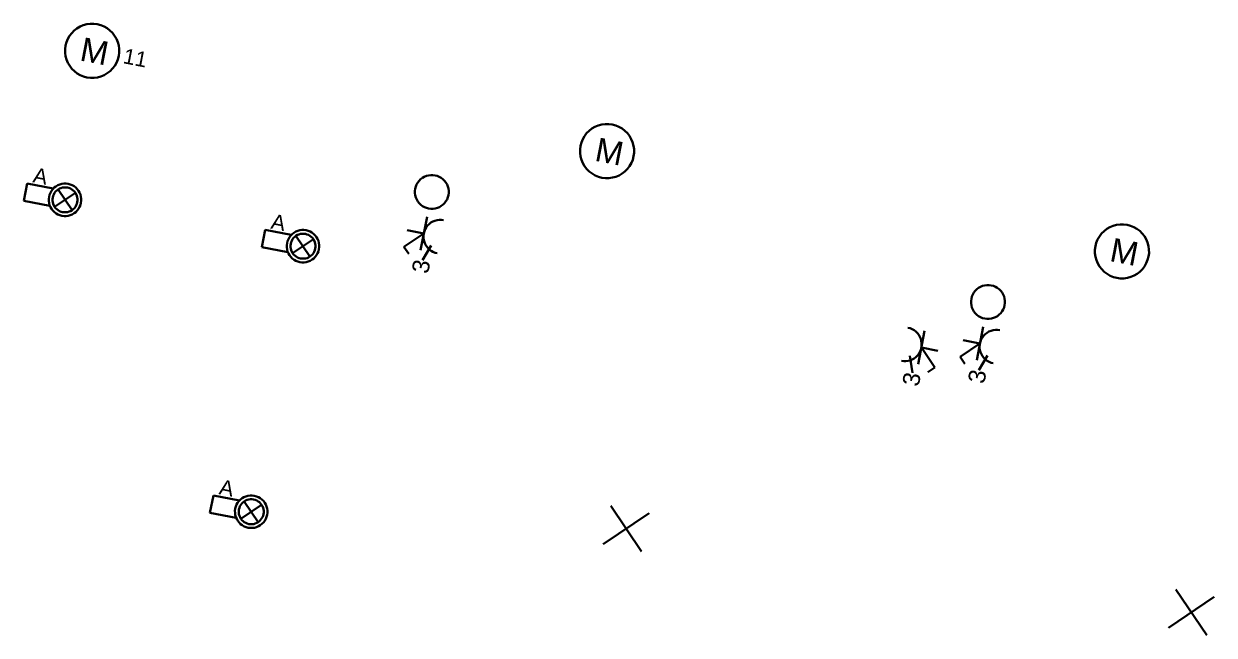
# Model space of a CAD drawing. Extents: x 800 to 1481, y 55 to 490.
# Drawn here: x 1219.7 to 1290.1, y 430.2 to 466.4 of the extents above; entities that cross this region are included whole.
import ezdxf

# ---------------------------------------------------------------- set-up
doc = ezdxf.new("R2010")
doc.units = 0
doc.layers.get('0').update_dxf_attribs({"lineweight": 18})
doc.layers.add('E_Licht', color=7, linetype='Continuous', lineweight=35, true_color=0x0080ff)
doc.layers.add('E_Multimedia', color=7, linetype='Continuous', lineweight=35, true_color=0x00e500)
doc.styles.get("Standard").update_dxf_attribs({"font": 'arial.ttf'})

# ---------------------------------------------------------------- blocks, each defined once
blk = doc.blocks.new('Motor allgemein-A0Q9B3EFAY', base_point=(1283.009, 451.308))
at = {"color": 0, "linetype": 'ByBlock', "lineweight": -2, "ltscale": 0.35}
for p, q in [((1283.893, 454.337), (1284.086, 454.418)), ((1284.086, 454.418), (1284.288, 454.473)), ((1284.288, 454.473), (1284.495, 454.501)), ((1284.495, 454.501), (1284.705, 454.502)), ((1284.705, 454.502), (1284.912, 454.475)), ((1284.912, 454.475), (1285.114, 454.422)), ((1285.114, 454.422), (1285.308, 454.343)), ((1283.168, 453.607), (1283.272, 453.789)), ((1283.272, 453.789), (1283.399, 453.955)), ((1283.399, 453.955), (1283.546, 454.104)), ((1283.546, 454.104), (1283.712, 454.232)), ((1283.712, 454.232), (1283.893, 454.337)), ((1285.308, 454.343), (1285.49, 454.239)), ((1285.49, 454.239), (1285.656, 454.112)), ((1285.656, 454.112), (1285.805, 453.965)), ((1285.805, 453.965), (1285.933, 453.799)), ((1285.933, 453.799), (1286.038, 453.618)), ((1283.009, 453.003), (1283.036, 453.211)), ((1283.01, 452.794), (1283.009, 453.003)), ((1283.036, 453.211), (1283.089, 453.413)), ((1283.089, 453.413), (1283.168, 453.607)), ((1286.038, 453.618), (1286.119, 453.425)), ((1286.119, 453.425), (1286.174, 453.223)), ((1286.174, 453.223), (1286.202, 453.016)), ((1286.202, 453.016), (1286.203, 452.807)), ((1283.038, 452.587), (1283.01, 452.794)), ((1283.093, 452.385), (1283.038, 452.587)), ((1283.174, 452.192), (1283.093, 452.385)), ((1286.123, 452.397), (1286.044, 452.203)), ((1286.177, 452.599), (1286.123, 452.397)), ((1286.203, 452.807), (1286.177, 452.599)), ((1283.279, 452.011), (1283.174, 452.192)), ((1283.407, 451.845), (1283.279, 452.011)), ((1283.556, 451.698), (1283.407, 451.845)), ((1283.722, 451.571), (1283.556, 451.698)), ((1285.666, 451.706), (1285.5, 451.578)), ((1285.813, 451.855), (1285.666, 451.706)), ((1285.94, 452.021), (1285.813, 451.855)), ((1286.044, 452.203), (1285.94, 452.021)), ((1283.904, 451.467), (1283.722, 451.571)), ((1284.098, 451.388), (1283.904, 451.467)), ((1284.3, 451.335), (1284.098, 451.388)), ((1284.508, 451.308), (1284.3, 451.335)), ((1284.717, 451.309), (1284.508, 451.308)), ((1284.924, 451.337), (1284.717, 451.309)), ((1285.126, 451.392), (1284.924, 451.337)), ((1285.319, 451.473), (1285.126, 451.392)), ((1285.5, 451.578), (1285.319, 451.473))]:
    blk.add_line(p, q, dxfattribs=at)
at = {"color": 0, "linetype": 'ByBlock', "lineweight": -2, "ltscale": 0.35, "insert": (1284.082, 453.72), "char_height": 1.4, "attachment_point": 1, "rotation": 348.97438}
blk.add_mtext('{\\fArial;M}', dxfattribs=at)
blk = doc.blocks.new('LED-Deckenleuchte mit Trafotunnel-A0Q9B3FJAY', base_point=(1233.774, 452.254))
at = {"color": 0, "linetype": 'ByBlock', "lineweight": -2, "ltscale": 0.35}
for p, q in [((1233.774, 453.155), (1233.974, 454.18)), ((1233.974, 454.18), (1235.519, 453.879)), ((1235.347, 453.634), (1235.409, 453.743)), ((1235.409, 453.743), (1235.485, 453.843)), ((1235.485, 453.843), (1235.574, 453.932)), ((1235.574, 453.932), (1235.673, 454.009)), ((1235.652, 453.697), (1235.72, 453.766)), ((1235.673, 454.009), (1235.782, 454.072)), ((1235.72, 453.766), (1235.797, 453.825)), ((1235.782, 454.072), (1235.897, 454.121)), ((1235.797, 453.825), (1235.88, 453.874)), ((1235.797, 453.825), (1236.622, 452.6)), ((1235.88, 453.874), (1235.969, 453.911)), ((1235.897, 454.121), (1236.019, 454.154)), ((1235.969, 453.911), (1236.063, 453.936)), ((1236.019, 454.154), (1236.143, 454.17)), ((1236.063, 453.936), (1236.158, 453.949)), ((1236.143, 454.17), (1236.269, 454.171)), ((1236.158, 453.949), (1236.255, 453.95)), ((1236.255, 453.95), (1236.351, 453.937)), ((1236.269, 454.171), (1236.393, 454.155)), ((1236.351, 453.937), (1236.444, 453.913)), ((1236.393, 454.155), (1236.515, 454.123)), ((1236.444, 453.913), (1236.534, 453.876)), ((1236.515, 454.123), (1236.631, 454.075)), ((1236.534, 453.876), (1236.618, 453.828)), ((1236.618, 453.828), (1236.694, 453.77)), ((1236.631, 454.075), (1236.74, 454.013)), ((1236.694, 453.77), (1236.763, 453.702)), ((1236.74, 454.013), (1236.84, 453.937)), ((1236.84, 453.937), (1236.929, 453.848)), ((1236.929, 453.848), (1237.006, 453.749)), ((1237.006, 453.749), (1237.069, 453.641)), ((1235.319, 452.854), (1233.774, 453.155)), ((1235.251, 453.272), (1235.267, 453.396)), ((1235.252, 453.146), (1235.251, 453.272)), ((1235.269, 453.022), (1235.252, 453.146)), ((1235.267, 453.396), (1235.299, 453.518)), ((1235.302, 452.9), (1235.269, 453.022)), ((1235.299, 453.518), (1235.347, 453.634)), ((1235.472, 453.258), (1235.485, 453.354)), ((1235.473, 453.161), (1235.472, 453.258)), ((1235.486, 453.066), (1235.473, 453.161)), ((1235.485, 453.354), (1235.509, 453.447)), ((1235.511, 452.972), (1235.486, 453.066)), ((1235.509, 453.447), (1235.546, 453.537)), ((1235.546, 453.537), (1235.594, 453.62)), ((1235.594, 453.62), (1235.652, 453.697)), ((1235.597, 452.8), (1236.822, 453.625)), ((1236.763, 453.702), (1236.822, 453.625)), ((1236.822, 453.625), (1236.871, 453.542)), ((1236.871, 453.542), (1236.908, 453.453)), ((1236.908, 453.453), (1236.933, 453.359)), ((1236.935, 453.071), (1236.91, 452.978)), ((1236.933, 453.359), (1236.946, 453.264)), ((1236.947, 453.167), (1236.935, 453.071)), ((1236.946, 453.264), (1236.947, 453.167)), ((1237.069, 453.641), (1237.118, 453.525)), ((1237.118, 453.525), (1237.151, 453.404)), ((1237.152, 453.029), (1237.12, 452.907)), ((1237.151, 453.404), (1237.168, 453.279)), ((1237.168, 453.153), (1237.152, 453.029)), ((1237.168, 453.279), (1237.168, 453.153)), ((1235.35, 452.784), (1235.302, 452.9)), ((1235.413, 452.676), (1235.35, 452.784)), ((1235.49, 452.577), (1235.413, 452.676)), ((1235.579, 452.488), (1235.49, 452.577)), ((1235.549, 452.883), (1235.511, 452.972)), ((1235.597, 452.8), (1235.549, 452.883)), ((1235.679, 452.412), (1235.579, 452.488)), ((1235.656, 452.723), (1235.597, 452.8)), ((1235.725, 452.655), (1235.656, 452.723)), ((1235.788, 452.35), (1235.679, 452.412)), ((1235.802, 452.597), (1235.725, 452.655)), ((1235.905, 452.302), (1235.788, 452.35)), ((1235.886, 452.549), (1235.802, 452.597)), ((1235.975, 452.512), (1235.886, 452.549)), ((1236.026, 452.27), (1235.905, 452.302)), ((1236.068, 452.488), (1235.975, 452.512)), ((1236.164, 452.475), (1236.068, 452.488)), ((1236.261, 452.476), (1236.164, 452.475)), ((1236.357, 452.489), (1236.261, 452.476)), ((1236.45, 452.514), (1236.357, 452.489)), ((1236.522, 452.304), (1236.401, 452.271)), ((1236.539, 452.551), (1236.45, 452.514)), ((1236.638, 452.353), (1236.522, 452.304)), ((1236.622, 452.6), (1236.539, 452.551)), ((1236.699, 452.659), (1236.622, 452.6)), ((1236.746, 452.416), (1236.638, 452.353)), ((1236.767, 452.728), (1236.699, 452.659)), ((1236.846, 452.493), (1236.746, 452.416)), ((1236.825, 452.805), (1236.767, 452.728)), ((1236.873, 452.888), (1236.825, 452.805)), ((1236.934, 452.582), (1236.846, 452.493)), ((1236.91, 452.978), (1236.873, 452.888)), ((1237.01, 452.682), (1236.934, 452.582)), ((1237.072, 452.791), (1237.01, 452.682)), ((1237.12, 452.907), (1237.072, 452.791)), ((1236.151, 452.254), (1236.026, 452.27)), ((1236.276, 452.255), (1236.151, 452.254)), ((1236.401, 452.271), (1236.276, 452.255))]:
    blk.add_line(p, q, dxfattribs=at)
blk = doc.blocks.new('Bauteilbeschriftung-A0Q9B3FLAY', base_point=(1234.264, 454.099))
at = {"color": 0, "linetype": 'ByBlock', "lineweight": -2, "ltscale": 0.35, "insert": (1234.436, 455.143), "char_height": 0.9, "attachment_point": 1, "rotation": 348.97438}
blk.add_mtext('{\\fArial;A}', dxfattribs=at)
blk = doc.blocks.new('LED-Deckenleuchte mit Trafotunnel-A0Q9B3FXAY', base_point=(1219.713, 454.994))
at = {"color": 0, "linetype": 'ByBlock', "lineweight": -2, "ltscale": 0.35}
for p, q in [((1219.713, 455.895), (1219.913, 456.92)), ((1219.913, 456.92), (1221.457, 456.619)), ((1221.348, 456.483), (1221.424, 456.583)), ((1221.424, 456.583), (1221.513, 456.672)), ((1221.513, 456.672), (1221.612, 456.749)), ((1221.612, 456.749), (1221.72, 456.812)), ((1221.659, 456.506), (1221.736, 456.565)), ((1221.72, 456.812), (1221.836, 456.86)), ((1221.736, 456.565), (1221.819, 456.613)), ((1221.736, 456.565), (1222.561, 455.34)), ((1221.819, 456.613), (1221.908, 456.651)), ((1221.836, 456.86), (1221.958, 456.893)), ((1221.908, 456.651), (1222.002, 456.676)), ((1221.958, 456.893), (1222.082, 456.91)), ((1222.002, 456.676), (1222.097, 456.689)), ((1222.082, 456.91), (1222.208, 456.911)), ((1222.097, 456.689), (1222.194, 456.689)), ((1222.194, 456.689), (1222.29, 456.677)), ((1222.208, 456.911), (1222.332, 456.895)), ((1222.29, 456.677), (1222.383, 456.653)), ((1222.332, 456.895), (1222.454, 456.863)), ((1222.383, 456.653), (1222.473, 456.616)), ((1222.454, 456.863), (1222.57, 456.815)), ((1222.473, 456.616), (1222.556, 456.568)), ((1222.556, 456.568), (1222.633, 456.509)), ((1222.57, 456.815), (1222.679, 456.753)), ((1222.679, 456.753), (1222.779, 456.677)), ((1222.779, 456.677), (1222.868, 456.588)), ((1222.868, 456.588), (1222.945, 456.489)), ((1221.258, 455.594), (1219.713, 455.895)), ((1221.19, 456.011), (1221.206, 456.136)), ((1221.191, 455.886), (1221.19, 456.011)), ((1221.207, 455.761), (1221.191, 455.886)), ((1221.206, 456.136), (1221.238, 456.257)), ((1221.238, 456.257), (1221.286, 456.374)), ((1221.286, 456.374), (1221.348, 456.483)), ((1221.411, 455.998), (1221.424, 456.093)), ((1221.412, 455.901), (1221.411, 455.998)), ((1221.425, 455.805), (1221.412, 455.901)), ((1221.424, 456.093), (1221.448, 456.187)), ((1221.448, 456.187), (1221.485, 456.276)), ((1221.485, 456.276), (1221.533, 456.36)), ((1221.533, 456.36), (1221.591, 456.437)), ((1221.536, 455.54), (1222.761, 456.365)), ((1221.591, 456.437), (1221.659, 456.506)), ((1222.633, 456.509), (1222.702, 456.441)), ((1222.702, 456.441), (1222.761, 456.365)), ((1222.761, 456.365), (1222.81, 456.281)), ((1222.81, 456.281), (1222.847, 456.192)), ((1222.847, 456.192), (1222.872, 456.099)), ((1222.872, 456.099), (1222.885, 456.003)), ((1222.886, 455.907), (1222.873, 455.811)), ((1222.885, 456.003), (1222.886, 455.907)), ((1222.945, 456.489), (1223.008, 456.38)), ((1223.008, 456.38), (1223.057, 456.264)), ((1223.057, 456.264), (1223.09, 456.143)), ((1223.09, 456.143), (1223.106, 456.019)), ((1223.107, 455.893), (1223.091, 455.769)), ((1223.106, 456.019), (1223.107, 455.893)), ((1221.24, 455.64), (1221.207, 455.761)), ((1221.289, 455.524), (1221.24, 455.64)), ((1221.352, 455.416), (1221.289, 455.524)), ((1221.429, 455.316), (1221.352, 455.416)), ((1221.45, 455.712), (1221.425, 455.805)), ((1221.518, 455.228), (1221.429, 455.316)), ((1221.487, 455.623), (1221.45, 455.712)), ((1221.536, 455.54), (1221.487, 455.623)), ((1221.618, 455.152), (1221.518, 455.228)), ((1221.595, 455.463), (1221.536, 455.54)), ((1221.664, 455.395), (1221.595, 455.463)), ((1221.727, 455.089), (1221.618, 455.152)), ((1221.741, 455.337), (1221.664, 455.395)), ((1221.824, 455.289), (1221.741, 455.337)), ((1221.914, 455.252), (1221.824, 455.289)), ((1222.007, 455.227), (1221.914, 455.252)), ((1222.103, 455.215), (1222.007, 455.227)), ((1222.2, 455.215), (1222.103, 455.215)), ((1222.295, 455.228), (1222.2, 455.215)), ((1222.389, 455.254), (1222.295, 455.228)), ((1222.478, 455.291), (1222.389, 455.254)), ((1222.561, 455.34), (1222.478, 455.291)), ((1222.638, 455.399), (1222.561, 455.34)), ((1222.685, 455.156), (1222.577, 455.093)), ((1222.706, 455.467), (1222.638, 455.399)), ((1222.785, 455.233), (1222.685, 455.156)), ((1222.764, 455.544), (1222.706, 455.467)), ((1222.812, 455.628), (1222.764, 455.544)), ((1222.873, 455.322), (1222.785, 455.233)), ((1222.849, 455.718), (1222.812, 455.628)), ((1222.873, 455.811), (1222.849, 455.718)), ((1222.949, 455.422), (1222.873, 455.322)), ((1223.011, 455.531), (1222.949, 455.422)), ((1223.059, 455.647), (1223.011, 455.531)), ((1223.091, 455.769), (1223.059, 455.647)), ((1221.843, 455.042), (1221.727, 455.089)), ((1221.965, 455.01), (1221.843, 455.042)), ((1222.089, 454.994), (1221.965, 455.01)), ((1222.215, 454.994), (1222.089, 454.994)), ((1222.34, 455.011), (1222.215, 454.994)), ((1222.461, 455.044), (1222.34, 455.011)), ((1222.577, 455.093), (1222.461, 455.044))]:
    blk.add_line(p, q, dxfattribs=at)
blk = doc.blocks.new('Bauteilbeschriftung-A0Q9B3FZAY', base_point=(1220.203, 456.838))
at = {"color": 0, "linetype": 'ByBlock', "lineweight": -2, "ltscale": 0.35, "insert": (1220.375, 457.882), "char_height": 0.9, "attachment_point": 1, "rotation": 348.97438}
blk.add_mtext('{\\fArial;A}', dxfattribs=at)
blk = doc.blocks.new('Steckdose T13_ UP_ 3-fach_ geschaltet-A0Q9B3GVAY', base_point=(1271.577, 444.872))
at = {"color": 0, "linetype": 'ByBlock', "lineweight": -2, "ltscale": 0.35}
for p, q in [((1271.959, 448.39), (1272.086, 448.357)), ((1272.086, 448.357), (1272.207, 448.308)), ((1272.207, 448.308), (1272.32, 448.243)), ((1272.32, 448.243), (1272.424, 448.163)), ((1272.424, 448.163), (1272.517, 448.071)), ((1272.941, 448.199), (1272.558, 446.236)), ((1272.517, 448.071), (1272.597, 447.968)), ((1272.597, 447.968), (1272.663, 447.855)), ((1272.663, 447.855), (1272.714, 447.734)), ((1272.714, 447.734), (1272.748, 447.608)), ((1272.748, 447.608), (1272.766, 447.478)), ((1272.766, 447.478), (1272.766, 447.347)), ((1272.073, 446.721), (1272.225, 445.729)), ((1272.522, 446.753), (1272.43, 446.66)), ((1272.602, 446.857), (1272.522, 446.753)), ((1272.667, 446.97), (1272.602, 446.857)), ((1272.716, 447.091), (1272.667, 446.97)), ((1272.75, 447.218), (1272.716, 447.091)), ((1272.766, 447.347), (1272.75, 447.218)), ((1272.75, 447.218), (1273.731, 447.026)), ((1272.75, 447.218), (1273.54, 446.045)), ((1271.707, 446.411), (1271.577, 446.427)), ((1271.837, 446.411), (1271.707, 446.411)), ((1271.967, 446.429), (1271.837, 446.411)), ((1272.093, 446.463), (1271.967, 446.429)), ((1272.214, 446.514), (1272.093, 446.463)), ((1272.327, 446.58), (1272.214, 446.514)), ((1272.43, 446.66), (1272.327, 446.58)), ((1273.54, 446.045), (1273.124, 445.765))]:
    blk.add_line(p, q, dxfattribs=at)
at = {"color": 0, "linetype": 'ByBlock', "lineweight": -2, "ltscale": 0.35, "insert": (1271.604, 445.064), "char_height": 1, "attachment_point": 1, "rotation": 78.97438}
blk.add_mtext('{\\fArial;3}', dxfattribs=at)
blk = doc.blocks.new('Motor allgemein-A0Q9B3IBAY', base_point=(1222.154, 463.165))
at = {"color": 0, "linetype": 'ByBlock', "lineweight": -2, "ltscale": 0.35}
for p, q in [((1222.417, 465.646), (1222.543, 465.813)), ((1222.543, 465.813), (1222.691, 465.961)), ((1222.691, 465.961), (1222.856, 466.089)), ((1222.856, 466.089), (1223.037, 466.195)), ((1223.037, 466.195), (1223.23, 466.275)), ((1223.23, 466.275), (1223.432, 466.33)), ((1223.432, 466.33), (1223.64, 466.359)), ((1223.64, 466.359), (1223.849, 466.359)), ((1223.849, 466.359), (1224.057, 466.333)), ((1224.057, 466.333), (1224.259, 466.279)), ((1224.259, 466.279), (1224.453, 466.2)), ((1224.453, 466.2), (1224.634, 466.096)), ((1224.634, 466.096), (1224.801, 465.969)), ((1224.801, 465.969), (1224.949, 465.822)), ((1224.949, 465.822), (1225.077, 465.656)), ((1222.154, 464.861), (1222.18, 465.068)), ((1222.18, 465.068), (1222.233, 465.271)), ((1222.233, 465.271), (1222.313, 465.464)), ((1222.313, 465.464), (1222.417, 465.646)), ((1225.077, 465.656), (1225.183, 465.476)), ((1225.183, 465.476), (1225.264, 465.283)), ((1225.264, 465.283), (1225.319, 465.081)), ((1225.319, 465.081), (1225.347, 464.873)), ((1222.154, 464.651), (1222.154, 464.861)), ((1222.182, 464.444), (1222.154, 464.651)), ((1222.237, 464.242), (1222.182, 464.444)), ((1225.321, 464.456), (1225.268, 464.254)), ((1225.347, 464.664), (1225.321, 464.456)), ((1225.347, 464.873), (1225.347, 464.664)), ((1222.318, 464.049), (1222.237, 464.242)), ((1222.424, 463.868), (1222.318, 464.049)), ((1222.552, 463.703), (1222.424, 463.868)), ((1222.7, 463.555), (1222.552, 463.703)), ((1222.867, 463.429), (1222.7, 463.555)), ((1224.81, 463.564), (1224.645, 463.435)), ((1224.958, 463.712), (1224.81, 463.564)), ((1225.084, 463.879), (1224.958, 463.712)), ((1225.188, 464.06), (1225.084, 463.879)), ((1225.268, 464.254), (1225.188, 464.06)), ((1223.048, 463.325), (1222.867, 463.429)), ((1223.242, 463.245), (1223.048, 463.325)), ((1223.445, 463.192), (1223.242, 463.245)), ((1223.652, 463.165), (1223.445, 463.192)), ((1223.861, 463.166), (1223.652, 463.165)), ((1224.069, 463.194), (1223.861, 463.166)), ((1224.271, 463.249), (1224.069, 463.194)), ((1224.464, 463.33), (1224.271, 463.249)), ((1224.645, 463.435), (1224.464, 463.33))]:
    blk.add_line(p, q, dxfattribs=at)
at = {"color": 0, "linetype": 'ByBlock', "lineweight": -2, "ltscale": 0.35, "insert": (1223.227, 465.578), "char_height": 1.4, "attachment_point": 1, "rotation": 348.97438}
blk.add_mtext('{\\fArial;M}', dxfattribs=at)
blk = doc.blocks.new('Bauteilbeschriftung-A0Q9B3IDAY', base_point=(1225.53, 463.84))
at = {"color": 0, "linetype": 'ByBlock', "lineweight": -2, "ltscale": 0.35, "insert": (1225.702, 464.921), "char_height": 0.9, "attachment_point": 1, "rotation": 348.97438}
blk.add_mtext('{\\fArial;11}', dxfattribs=at)
blk = doc.blocks.new('Steckdose T13_ UP_ 3-fach_ geschaltet-A0Q9B3IXAY', base_point=(1242.175, 451.539))
at = {"color": 0, "linetype": 'ByBlock', "lineweight": -2, "ltscale": 0.35}
for p, q in [((1243.539, 454.947), (1243.156, 452.984)), ((1243.574, 454.43), (1243.495, 454.326)), ((1243.667, 454.523), (1243.574, 454.43)), ((1243.77, 454.603), (1243.667, 454.523)), ((1243.883, 454.669), (1243.77, 454.603)), ((1244.004, 454.72), (1243.883, 454.669)), ((1244.13, 454.754), (1244.004, 454.72)), ((1244.26, 454.772), (1244.13, 454.754)), ((1244.39, 454.772), (1244.26, 454.772)), ((1244.52, 454.756), (1244.39, 454.772)), ((1243.347, 453.965), (1242.175, 453.175)), ((1243.347, 453.965), (1242.366, 454.157)), ((1243.347, 453.965), (1243.331, 453.836)), ((1243.331, 453.836), (1243.331, 453.705)), ((1243.331, 453.705), (1243.349, 453.575)), ((1243.381, 454.092), (1243.347, 453.965)), ((1243.43, 454.213), (1243.381, 454.092)), ((1243.495, 454.326), (1243.43, 454.213)), ((1242.175, 453.175), (1242.455, 452.759)), ((1243.788, 453.251), (1243.275, 452.388)), ((1243.349, 453.575), (1243.383, 453.449)), ((1243.383, 453.449), (1243.434, 453.328)), ((1243.434, 453.328), (1243.5, 453.215)), ((1243.5, 453.215), (1243.58, 453.112)), ((1243.58, 453.112), (1243.672, 453.02)), ((1243.672, 453.02), (1243.777, 452.94)), ((1243.777, 452.94), (1243.89, 452.875)), ((1243.89, 452.875), (1244.011, 452.826)), ((1244.011, 452.826), (1244.138, 452.793))]:
    blk.add_line(p, q, dxfattribs=at)
at = {"color": 0, "linetype": 'ByBlock', "lineweight": -2, "ltscale": 0.35, "insert": (1242.619, 451.73), "char_height": 1, "attachment_point": 1, "rotation": 78.97438}
blk.add_mtext('{\\fArial;3}', dxfattribs=at)
blk = doc.blocks.new('Deckenauslass-A0Q9B3JJAY', base_point=(1253.953, 435.164))
at = {"color": 0, "lineweight": -2}
for p, q in [((1254.394, 437.871), (1256.218, 435.164)), ((1253.953, 435.605), (1256.66, 437.429))]:
    blk.add_line(p, q, dxfattribs=at)
blk = doc.blocks.new('LED-Deckenleuchte mit Trafotunnel-A0Q9B3L1AY', base_point=(1230.715, 436.555))
at = {"color": 0, "linetype": 'ByBlock', "lineweight": -2, "ltscale": 0.35}
for p, q in [((1230.715, 437.456), (1230.915, 438.481)), ((1230.915, 438.481), (1232.46, 438.18)), ((1232.426, 438.144), (1232.515, 438.233)), ((1232.515, 438.233), (1232.614, 438.31)), ((1232.614, 438.31), (1232.723, 438.373)), ((1232.723, 438.373), (1232.838, 438.421)), ((1232.838, 438.421), (1232.96, 438.454)), ((1232.911, 438.212), (1233.004, 438.237)), ((1232.96, 438.454), (1233.084, 438.471)), ((1233.004, 438.237), (1233.1, 438.25)), ((1233.084, 438.471), (1233.21, 438.472)), ((1233.1, 438.25), (1233.196, 438.25)), ((1233.196, 438.25), (1233.292, 438.238)), ((1233.21, 438.472), (1233.334, 438.456)), ((1233.292, 438.238), (1233.385, 438.214)), ((1233.334, 438.456), (1233.456, 438.424)), ((1233.456, 438.424), (1233.572, 438.376)), ((1233.572, 438.376), (1233.681, 438.314)), ((1233.681, 438.314), (1233.781, 438.238)), ((1233.781, 438.238), (1233.87, 438.149)), ((1232.192, 437.572), (1232.208, 437.697)), ((1232.193, 437.447), (1232.192, 437.572)), ((1232.208, 437.697), (1232.24, 437.818)), ((1232.24, 437.818), (1232.288, 437.935)), ((1232.288, 437.935), (1232.35, 438.044)), ((1232.35, 438.044), (1232.426, 438.144)), ((1232.414, 437.559), (1232.426, 437.655)), ((1232.414, 437.462), (1232.414, 437.559)), ((1232.426, 437.655), (1232.45, 437.748)), ((1232.45, 437.748), (1232.487, 437.837)), ((1232.487, 437.837), (1232.535, 437.921)), ((1232.535, 437.921), (1232.594, 437.998)), ((1232.538, 437.101), (1233.763, 437.926)), ((1232.594, 437.998), (1232.662, 438.067)), ((1232.662, 438.067), (1232.738, 438.126)), ((1232.738, 438.126), (1232.821, 438.174)), ((1232.738, 438.126), (1233.563, 436.901)), ((1232.821, 438.174), (1232.911, 438.212)), ((1233.385, 438.214), (1233.475, 438.177)), ((1233.475, 438.177), (1233.559, 438.129)), ((1233.559, 438.129), (1233.635, 438.07)), ((1233.635, 438.07), (1233.704, 438.002)), ((1233.704, 438.002), (1233.763, 437.926)), ((1233.763, 437.926), (1233.812, 437.842)), ((1233.812, 437.842), (1233.849, 437.753)), ((1233.849, 437.753), (1233.874, 437.66)), ((1233.87, 438.149), (1233.947, 438.05)), ((1233.874, 437.66), (1233.887, 437.564)), ((1233.887, 437.564), (1233.888, 437.468)), ((1233.947, 438.05), (1234.01, 437.941)), ((1234.01, 437.941), (1234.059, 437.825)), ((1234.059, 437.825), (1234.092, 437.704)), ((1234.092, 437.704), (1234.109, 437.58)), ((1234.109, 437.58), (1234.109, 437.454)), ((1232.26, 437.155), (1230.715, 437.456)), ((1232.21, 437.322), (1232.193, 437.447)), ((1232.243, 437.201), (1232.21, 437.322)), ((1232.291, 437.085), (1232.243, 437.201)), ((1232.354, 436.977), (1232.291, 437.085)), ((1232.431, 436.877), (1232.354, 436.977)), ((1232.427, 437.366), (1232.414, 437.462)), ((1232.452, 437.273), (1232.427, 437.366)), ((1232.52, 436.789), (1232.431, 436.877)), ((1232.49, 437.184), (1232.452, 437.273)), ((1232.538, 437.101), (1232.49, 437.184)), ((1232.597, 437.024), (1232.538, 437.101)), ((1232.666, 436.956), (1232.597, 437.024)), ((1232.743, 436.898), (1232.666, 436.956)), ((1232.827, 436.85), (1232.743, 436.898)), ((1232.916, 436.813), (1232.827, 436.85)), ((1233.48, 436.852), (1233.391, 436.815)), ((1233.563, 436.901), (1233.48, 436.852)), ((1233.64, 436.96), (1233.563, 436.901)), ((1233.708, 437.028), (1233.64, 436.96)), ((1233.766, 437.105), (1233.708, 437.028)), ((1233.814, 437.189), (1233.766, 437.105)), ((1233.875, 436.883), (1233.787, 436.794)), ((1233.851, 437.279), (1233.814, 437.189)), ((1233.876, 437.372), (1233.851, 437.279)), ((1233.951, 436.983), (1233.875, 436.883)), ((1233.888, 437.468), (1233.876, 437.372)), ((1234.014, 437.092), (1233.951, 436.983)), ((1234.061, 437.208), (1234.014, 437.092)), ((1234.093, 437.33), (1234.061, 437.208)), ((1234.109, 437.454), (1234.093, 437.33)), ((1232.62, 436.713), (1232.52, 436.789)), ((1232.729, 436.65), (1232.62, 436.713)), ((1232.846, 436.603), (1232.729, 436.65)), ((1232.967, 436.571), (1232.846, 436.603)), ((1233.009, 436.788), (1232.916, 436.813)), ((1233.092, 436.555), (1232.967, 436.571)), ((1233.105, 436.776), (1233.009, 436.788)), ((1233.217, 436.555), (1233.092, 436.555)), ((1233.202, 436.776), (1233.105, 436.776)), ((1233.298, 436.789), (1233.202, 436.776)), ((1233.342, 436.572), (1233.217, 436.555)), ((1233.391, 436.815), (1233.298, 436.789)), ((1233.463, 436.605), (1233.342, 436.572)), ((1233.579, 436.654), (1233.463, 436.605)), ((1233.687, 436.717), (1233.579, 436.654)), ((1233.787, 436.794), (1233.687, 436.717))]:
    blk.add_line(p, q, dxfattribs=at)
blk = doc.blocks.new('Bauteilbeschriftung-A0Q9B3L3AY', base_point=(1231.205, 438.399))
at = {"color": 0, "linetype": 'ByBlock', "lineweight": -2, "ltscale": 0.35, "insert": (1231.377, 439.443), "char_height": 0.9, "attachment_point": 1, "rotation": 348.97438}
blk.add_mtext('{\\fArial;A}', dxfattribs=at)
blk = doc.blocks.new('Deckenauslass-A0Q9B3LFAY', base_point=(1287.348, 430.215))
at = {"color": 0, "lineweight": -2}
for p, q in [((1287.789, 432.922), (1289.613, 430.215)), ((1287.348, 430.657), (1290.055, 432.481))]:
    blk.add_line(p, q, dxfattribs=at)
blk = doc.blocks.new('Motor allgemein-A0Q9B3LTAY', base_point=(1252.581, 457.237))
at = {"color": 0, "linetype": 'ByBlock', "lineweight": -2, "ltscale": 0.35}
for p, q in [((1253.119, 460.032), (1253.284, 460.161)), ((1253.284, 460.161), (1253.465, 460.266)), ((1253.465, 460.266), (1253.658, 460.347)), ((1253.658, 460.347), (1253.86, 460.402)), ((1253.86, 460.402), (1254.067, 460.43)), ((1254.067, 460.43), (1254.277, 460.431)), ((1254.277, 460.431), (1254.484, 460.404)), ((1254.484, 460.404), (1254.687, 460.351)), ((1254.687, 460.351), (1254.88, 460.271)), ((1254.88, 460.271), (1255.062, 460.167)), ((1255.062, 460.167), (1255.229, 460.041)), ((1255.229, 460.041), (1255.377, 459.893)), ((1252.608, 459.14), (1252.661, 459.342)), ((1252.661, 459.342), (1252.741, 459.536)), ((1252.741, 459.536), (1252.844, 459.717)), ((1252.844, 459.717), (1252.971, 459.884)), ((1252.971, 459.884), (1253.119, 460.032)), ((1255.377, 459.893), (1255.505, 459.728)), ((1255.505, 459.728), (1255.611, 459.547)), ((1255.611, 459.547), (1255.691, 459.354)), ((1255.691, 459.354), (1255.746, 459.152)), ((1252.581, 458.932), (1252.608, 459.14)), ((1252.582, 458.723), (1252.581, 458.932)), ((1252.61, 458.515), (1252.582, 458.723)), ((1255.746, 459.152), (1255.774, 458.945)), ((1255.775, 458.735), (1255.749, 458.528)), ((1255.774, 458.945), (1255.775, 458.735)), ((1252.665, 458.313), (1252.61, 458.515)), ((1252.746, 458.12), (1252.665, 458.313)), ((1252.851, 457.94), (1252.746, 458.12)), ((1252.98, 457.774), (1252.851, 457.94)), ((1255.512, 457.95), (1255.385, 457.783)), ((1255.616, 458.132), (1255.512, 457.95)), ((1255.695, 458.325), (1255.616, 458.132)), ((1255.749, 458.528), (1255.695, 458.325)), ((1253.128, 457.627), (1252.98, 457.774)), ((1253.295, 457.5), (1253.128, 457.627)), ((1253.476, 457.396), (1253.295, 457.5)), ((1253.67, 457.317), (1253.476, 457.396)), ((1253.872, 457.263), (1253.67, 457.317)), ((1254.08, 457.237), (1253.872, 457.263)), ((1254.289, 457.238), (1254.08, 457.237)), ((1254.497, 457.266), (1254.289, 457.238)), ((1254.699, 457.321), (1254.497, 457.266)), ((1254.892, 457.401), (1254.699, 457.321)), ((1255.072, 457.507), (1254.892, 457.401)), ((1255.238, 457.635), (1255.072, 457.507)), ((1255.385, 457.783), (1255.238, 457.635))]:
    blk.add_line(p, q, dxfattribs=at)
at = {"color": 0, "linetype": 'ByBlock', "lineweight": -2, "ltscale": 0.35, "insert": (1253.655, 459.649), "char_height": 1.4, "attachment_point": 1, "rotation": 348.97438}
blk.add_mtext('{\\fArial;M}', dxfattribs=at)
blk = doc.blocks.new('Einlasskasten UP-A0Q9B3XPAY', base_point=(1242.827, 455.421))
at = {"color": 0, "lineweight": -2}
for p, q in [((1243.163, 457.168), (1243.267, 457.248)), ((1243.267, 457.248), (1243.38, 457.314)), ((1243.38, 457.314), (1243.5, 457.365)), ((1243.5, 457.365), (1243.627, 457.399)), ((1243.627, 457.399), (1243.756, 457.417)), ((1243.756, 457.417), (1243.887, 457.417)), ((1243.887, 457.417), (1244.017, 457.401)), ((1244.017, 457.401), (1244.143, 457.367)), ((1244.143, 457.367), (1244.264, 457.318)), ((1244.264, 457.318), (1244.378, 457.253)), ((1244.378, 457.253), (1244.482, 457.174)), ((1242.827, 456.481), (1242.844, 456.61)), ((1242.844, 456.61), (1242.877, 456.737)), ((1242.877, 456.737), (1242.927, 456.858)), ((1242.927, 456.858), (1242.992, 456.971)), ((1242.992, 456.971), (1243.071, 457.076)), ((1243.071, 457.076), (1243.163, 457.168)), ((1244.482, 457.174), (1244.575, 457.081)), ((1244.575, 457.081), (1244.655, 456.978)), ((1244.655, 456.978), (1244.721, 456.865)), ((1244.721, 456.865), (1244.771, 456.744)), ((1244.771, 456.744), (1244.805, 456.618)), ((1244.805, 456.618), (1244.823, 456.488)), ((1242.828, 456.35), (1242.827, 456.481)), ((1242.845, 456.22), (1242.828, 456.35)), ((1242.88, 456.094), (1242.845, 456.22)), ((1242.93, 455.973), (1242.88, 456.094)), ((1242.996, 455.86), (1242.93, 455.973)), ((1243.076, 455.757), (1242.996, 455.86)), ((1244.659, 455.867), (1244.58, 455.763)), ((1244.724, 455.98), (1244.659, 455.867)), ((1244.774, 456.101), (1244.724, 455.98)), ((1244.807, 456.228), (1244.774, 456.101)), ((1244.824, 456.358), (1244.807, 456.228)), ((1244.823, 456.488), (1244.824, 456.358)), ((1243.169, 455.665), (1243.076, 455.757)), ((1243.273, 455.586), (1243.169, 455.665)), ((1243.387, 455.521), (1243.273, 455.586)), ((1243.508, 455.471), (1243.387, 455.521)), ((1243.634, 455.438), (1243.508, 455.471)), ((1243.764, 455.421), (1243.634, 455.438)), ((1243.895, 455.422), (1243.764, 455.421)), ((1244.024, 455.439), (1243.895, 455.422)), ((1244.151, 455.474), (1244.024, 455.439)), ((1244.271, 455.524), (1244.151, 455.474)), ((1244.384, 455.59), (1244.271, 455.524)), ((1244.488, 455.67), (1244.384, 455.59)), ((1244.58, 455.763), (1244.488, 455.67))]:
    blk.add_line(p, q, dxfattribs=at)
blk = doc.blocks.new('Einlasskasten UP-A0Q9B3XXAY', base_point=(1275.69, 448.916))
at = {"color": 0, "lineweight": -2}
for p, q in [((1276.363, 450.86), (1276.489, 450.894)), ((1276.489, 450.894), (1276.619, 450.912)), ((1276.619, 450.912), (1276.749, 450.912)), ((1276.749, 450.912), (1276.879, 450.896)), ((1276.879, 450.896), (1277.006, 450.862)), ((1275.706, 450.105), (1275.74, 450.232)), ((1275.74, 450.232), (1275.789, 450.353)), ((1275.789, 450.353), (1275.854, 450.467)), ((1275.854, 450.467), (1275.934, 450.571)), ((1275.934, 450.571), (1276.026, 450.663)), ((1276.026, 450.663), (1276.129, 450.744)), ((1276.129, 450.744), (1276.242, 450.809)), ((1276.242, 450.809), (1276.363, 450.86)), ((1277.006, 450.862), (1277.127, 450.813)), ((1277.127, 450.813), (1277.24, 450.748)), ((1277.24, 450.748), (1277.344, 450.669)), ((1277.344, 450.669), (1277.437, 450.577)), ((1277.437, 450.577), (1277.517, 450.473)), ((1277.517, 450.473), (1277.583, 450.36)), ((1277.583, 450.36), (1277.634, 450.239)), ((1277.634, 450.239), (1277.668, 450.113)), ((1275.69, 449.976), (1275.706, 450.105)), ((1275.69, 449.845), (1275.69, 449.976)), ((1275.708, 449.715), (1275.69, 449.845)), ((1275.742, 449.589), (1275.708, 449.715)), ((1275.793, 449.468), (1275.742, 449.589)), ((1277.636, 449.596), (1277.587, 449.475)), ((1277.67, 449.723), (1277.636, 449.596)), ((1277.668, 450.113), (1277.686, 449.984)), ((1277.686, 449.853), (1277.67, 449.723)), ((1277.686, 449.984), (1277.686, 449.853)), ((1275.859, 449.355), (1275.793, 449.468)), ((1275.939, 449.252), (1275.859, 449.355)), ((1276.032, 449.16), (1275.939, 449.252)), ((1276.136, 449.081), (1276.032, 449.16)), ((1276.249, 449.016), (1276.136, 449.081)), ((1276.37, 448.966), (1276.249, 449.016)), ((1276.497, 448.933), (1276.37, 448.966)), ((1276.626, 448.916), (1276.497, 448.933)), ((1276.757, 448.917), (1276.626, 448.916)), ((1276.887, 448.934), (1276.757, 448.917)), ((1277.013, 448.969), (1276.887, 448.934)), ((1277.134, 449.019), (1277.013, 448.969)), ((1277.247, 449.085), (1277.134, 449.019)), ((1277.35, 449.165), (1277.247, 449.085)), ((1277.442, 449.258), (1277.35, 449.165)), ((1277.522, 449.362), (1277.442, 449.258)), ((1277.587, 449.475), (1277.522, 449.362))]:
    blk.add_line(p, q, dxfattribs=at)
blk = doc.blocks.new('Steckdose T13_ UP_ 3-fach_ geschaltet-A0Q9B3XZAY', base_point=(1275.037, 445.034))
at = {"color": 0, "linetype": 'ByBlock', "lineweight": -2, "ltscale": 0.35}
for p, q in [((1276.401, 448.442), (1276.019, 446.479)), ((1276.633, 448.098), (1276.529, 448.018)), ((1276.746, 448.164), (1276.633, 448.098)), ((1276.866, 448.215), (1276.746, 448.164)), ((1276.992, 448.249), (1276.866, 448.215)), ((1277.122, 448.267), (1276.992, 448.249)), ((1277.253, 448.267), (1277.122, 448.267)), ((1277.383, 448.251), (1277.253, 448.267)), ((1276.21, 447.46), (1275.037, 446.67)), ((1276.21, 447.46), (1275.228, 447.652)), ((1276.21, 447.46), (1276.193, 447.331)), ((1276.243, 447.587), (1276.21, 447.46)), ((1276.293, 447.708), (1276.243, 447.587)), ((1276.358, 447.821), (1276.293, 447.708)), ((1276.437, 447.926), (1276.358, 447.821)), ((1276.529, 448.018), (1276.437, 447.926)), ((1276.65, 446.746), (1276.137, 445.883)), ((1276.193, 447.331), (1276.194, 447.2)), ((1276.194, 447.2), (1276.211, 447.07)), ((1276.211, 447.07), (1276.246, 446.944)), ((1276.246, 446.944), (1276.296, 446.823)), ((1276.296, 446.823), (1276.362, 446.71)), ((1276.362, 446.71), (1276.442, 446.607)), ((1275.037, 446.67), (1275.317, 446.254)), ((1276.442, 446.607), (1276.535, 446.515)), ((1276.535, 446.515), (1276.639, 446.435)), ((1276.639, 446.435), (1276.753, 446.371)), ((1276.753, 446.371), (1276.874, 446.321)), ((1276.874, 446.321), (1277, 446.288))]:
    blk.add_line(p, q, dxfattribs=at)
at = {"color": 0, "linetype": 'ByBlock', "lineweight": -2, "ltscale": 0.35, "insert": (1275.482, 445.225), "char_height": 1, "attachment_point": 1, "rotation": 78.97438}
blk.add_mtext('{\\fArial;3}', dxfattribs=at)

msp = doc.modelspace()

# ---------------------------------------------------------------- block references
at = {"layer": 'E_Licht', "ltscale": 0.35}
for name, p in [('Motor allgemein-A0Q9B3IBAY', (1222.154, 463.165)), ('Bauteilbeschriftung-A0Q9B3IDAY', (1225.53, 463.84)), ('Motor allgemein-A0Q9B3LTAY', (1252.581, 457.237)), ('Bauteilbeschriftung-A0Q9B3FZAY', (1220.203, 456.838)), ('LED-Deckenleuchte mit Trafotunnel-A0Q9B3FXAY', (1219.713, 454.994)), ('Bauteilbeschriftung-A0Q9B3FLAY', (1234.264, 454.099)), ('Steckdose T13_ UP_ 3-fach_ geschaltet-A0Q9B3IXAY', (1242.175, 451.539)), ('Motor allgemein-A0Q9B3EFAY', (1283.009, 451.308)), ('LED-Deckenleuchte mit Trafotunnel-A0Q9B3FJAY', (1233.774, 452.254)), ('Steckdose T13_ UP_ 3-fach_ geschaltet-A0Q9B3GVAY', (1271.577, 444.872)), ('Steckdose T13_ UP_ 3-fach_ geschaltet-A0Q9B3XZAY', (1275.037, 445.034)), ('Bauteilbeschriftung-A0Q9B3L3AY', (1231.205, 438.399)), ('LED-Deckenleuchte mit Trafotunnel-A0Q9B3L1AY', (1230.715, 436.555))]:
    msp.add_blockref(name, p, dxfattribs=at)
at = {"layer": 'E_Licht', "linetype": 'Continuous', "ltscale": 0.35}
for name, p in [('Deckenauslass-A0Q9B3JJAY', (1253.953, 435.164)), ('Deckenauslass-A0Q9B3LFAY', (1287.348, 430.215))]:
    msp.add_blockref(name, p, dxfattribs=at)
at = {"layer": 'E_Multimedia', "linetype": 'Continuous', "ltscale": 0.35}
for name, p in [('Einlasskasten UP-A0Q9B3XPAY', (1242.827, 455.421)), ('Einlasskasten UP-A0Q9B3XXAY', (1275.69, 448.916))]:
    msp.add_blockref(name, p, dxfattribs=at)

doc.saveas('drawing.dxf')
